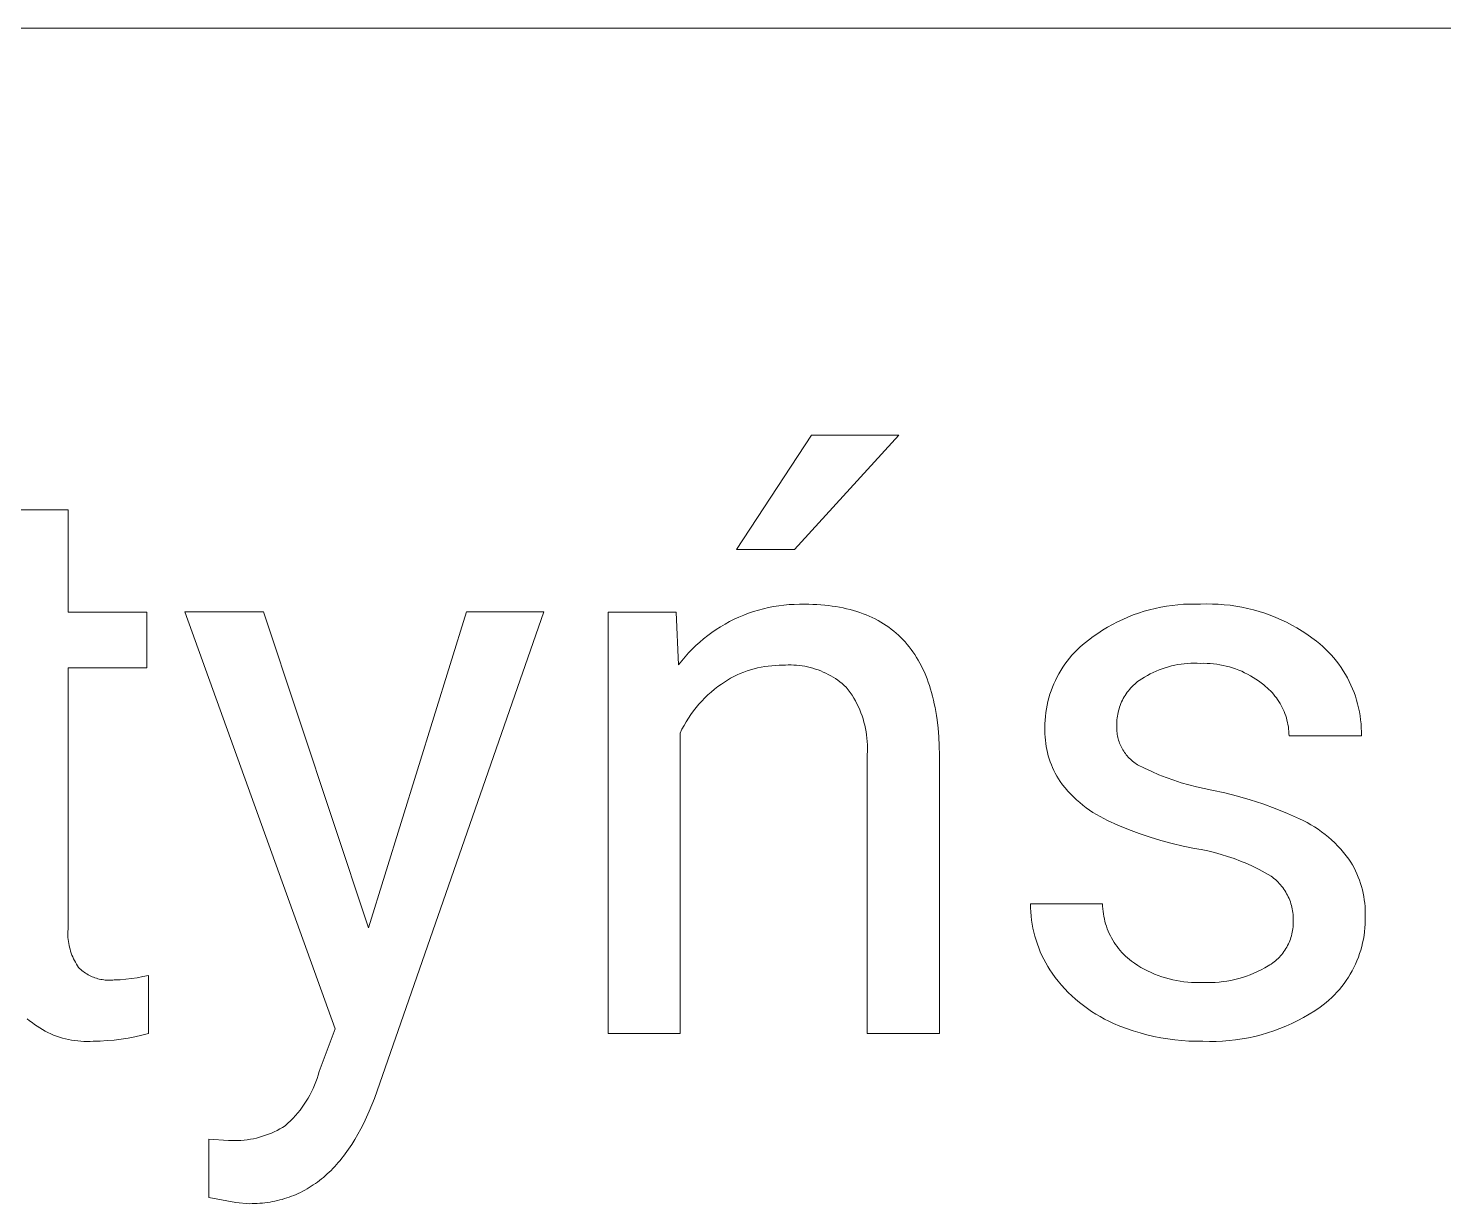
# Model space of a CAD drawing. Header units: millimetres. Extents: x -987 to 2591, y -102 to 2398.
# Drawn here: x 1936.8 to 2021.4, y 227.9 to 298.1 of the extents above; entities that cross this region are included whole.
import ezdxf

# ---------------------------------------------------------------- set-up
doc = ezdxf.new("R2010")
doc.units = ezdxf.units.MM
doc.header["$MEASUREMENT"] = 0
doc.layers.add('Domyślny', color=7, linetype='Continuous', true_color=0x000000)

msp = doc.modelspace()

# ---------------------------------------------------------------- linework, layer by layer
at = {"layer": 'Domyślny', "color": 18, "lineweight": 15, "true_color": 0x000000}
for p, q in [((2587.303, 298.147), (1238.647, 298.147)), ((1979.133, 267.017), (1983.625, 273.843)), ((1988.831, 273.843), (1982.6, 267.005)), ((1983.625, 273.843), (1988.831, 273.843)), ((1934.88, 269.376), (1939.181, 269.376)), ((1939.181, 269.376), (1939.181, 263.276)), ((1982.6, 267.005), (1979.133, 267.017)), ((1939.181, 263.276), (1943.886, 263.276)), ((1943.886, 263.276), (1943.886, 259.952)), ((1955.143, 238.38), (1946.16, 263.279)), ((1946.16, 263.279), (1950.866, 263.279)), ((1950.866, 263.279), (1957.144, 244.408)), ((1957.144, 244.408), (1963.006, 263.279)), ((1967.616, 263.279), (1957.49, 234.222)), ((1963.006, 263.279), (1967.616, 263.279)), ((1971.461, 238.102), (1971.461, 263.276)), ((1971.461, 263.276), (1975.523, 263.276)), ((1975.523, 263.276), (1975.666, 260.119)), ((1979.281, 262.971), (1979.567, 263.09)), ((1979.567, 263.09), (1979.857, 263.201)), ((1979.857, 263.201), (1980.151, 263.301)), ((1980.151, 263.301), (1980.448, 263.391)), ((1980.448, 263.391), (1980.748, 263.471)), ((1980.748, 263.471), (1981.05, 263.541)), ((1981.05, 263.541), (1981.354, 263.601)), ((1981.354, 263.601), (1981.661, 263.65)), ((1981.661, 263.65), (1981.969, 263.689)), ((1981.969, 263.689), (1982.278, 263.718)), ((1982.278, 263.718), (1982.587, 263.736)), ((1982.587, 263.736), (1982.897, 263.744)), ((1982.897, 263.744), (1983.208, 263.741)), ((1983.208, 263.741), (1983.455, 263.738)), ((1983.455, 263.738), (1983.698, 263.732)), ((1983.698, 263.732), (1983.938, 263.721)), ((1983.938, 263.721), (1984.173, 263.705)), ((1984.173, 263.705), (1984.405, 263.686)), ((1984.405, 263.686), (1984.633, 263.661)), ((1984.633, 263.661), (1984.857, 263.633)), ((1984.857, 263.633), (1985.077, 263.6)), ((1985.077, 263.6), (1985.294, 263.562)), ((1985.294, 263.562), (1985.506, 263.521)), ((1985.506, 263.521), (1985.715, 263.474)), ((1985.715, 263.474), (1985.92, 263.424)), ((1985.92, 263.424), (1986.121, 263.369)), ((1986.121, 263.369), (1986.318, 263.31)), ((1986.318, 263.31), (1986.512, 263.246)), ((1986.512, 263.246), (1986.701, 263.178)), ((1986.701, 263.178), (1986.887, 263.105)), ((1986.887, 263.105), (1987.068, 263.028)), ((2002.528, 262.974), (2002.846, 263.1)), ((2002.846, 263.1), (2003.168, 263.215)), ((2003.168, 263.215), (2003.493, 263.319)), ((2003.493, 263.319), (2003.822, 263.413)), ((2003.822, 263.413), (2004.154, 263.495)), ((2004.154, 263.495), (2004.488, 263.566)), ((2004.488, 263.566), (2004.825, 263.626)), ((2004.825, 263.626), (2005.163, 263.674)), ((2005.163, 263.674), (2005.503, 263.712)), ((2005.503, 263.712), (2005.844, 263.737)), ((2005.844, 263.737), (2006.185, 263.752)), ((2006.185, 263.752), (2006.527, 263.755)), ((2006.527, 263.755), (2006.868, 263.746)), ((2006.868, 263.746), (2007.222, 263.757)), ((2007.222, 263.757), (2007.576, 263.755)), ((2007.576, 263.755), (2007.93, 263.742)), ((2007.93, 263.742), (2008.283, 263.716)), ((2008.283, 263.716), (2008.635, 263.678)), ((2008.635, 263.678), (2008.986, 263.629)), ((2008.986, 263.629), (2009.334, 263.568)), ((2009.334, 263.568), (2009.681, 263.495)), ((2009.681, 263.495), (2010.025, 263.41)), ((2010.025, 263.41), (2010.365, 263.314)), ((2010.365, 263.314), (2010.702, 263.206)), ((2010.702, 263.206), (2011.036, 263.087)), ((2011.036, 263.087), (2011.365, 262.956)), ((1977.92, 262.23), (1978.182, 262.396)), ((1978.182, 262.396), (1978.449, 262.554)), ((1978.449, 262.554), (1978.722, 262.702)), ((1978.722, 262.702), (1978.999, 262.841)), ((1978.999, 262.841), (1979.281, 262.971)), ((1987.068, 263.028), (1987.246, 262.947)), ((1987.246, 262.947), (1987.421, 262.861)), ((1987.421, 262.861), (1987.591, 262.771)), ((1987.591, 262.771), (1987.757, 262.676)), ((1987.757, 262.676), (1987.92, 262.577)), ((1987.92, 262.577), (1988.078, 262.474)), ((1988.078, 262.474), (1988.233, 262.366)), ((1988.233, 262.366), (1988.384, 262.254)), ((1988.384, 262.254), (1988.531, 262.138)), ((2001.012, 262.19), (2001.305, 262.367)), ((2001.305, 262.367), (2001.603, 262.534)), ((2001.603, 262.534), (2001.906, 262.691)), ((2001.906, 262.691), (2002.215, 262.838)), ((2002.215, 262.838), (2002.528, 262.974)), ((2011.365, 262.956), (2011.69, 262.815)), ((2011.69, 262.815), (2012.009, 262.663)), ((2012.009, 262.663), (2012.323, 262.5)), ((2012.323, 262.5), (2012.632, 262.326)), ((2012.632, 262.326), (2012.934, 262.142)), ((1976.704, 261.27), (1976.934, 261.478)), ((1976.934, 261.478), (1977.171, 261.678)), ((1977.171, 261.678), (1977.414, 261.871)), ((1977.414, 261.871), (1977.664, 262.054)), ((1977.664, 262.054), (1977.92, 262.23)), ((1988.531, 262.138), (1988.675, 262.017)), ((1988.675, 262.017), (1988.814, 261.891)), ((1988.814, 261.891), (1988.95, 261.761)), ((1988.95, 261.761), (1989.081, 261.627)), ((1989.081, 261.627), (1989.209, 261.489)), ((1989.209, 261.489), (1989.333, 261.346)), ((1999.823, 261.321), (1999.995, 261.465)), ((1999.995, 261.465), (2000.173, 261.602)), ((2000.173, 261.602), (2000.446, 261.807)), ((2000.446, 261.807), (2000.726, 262.003)), ((2000.726, 262.003), (2001.012, 262.19)), ((2012.934, 262.142), (2013.23, 261.948)), ((2013.23, 261.948), (2013.52, 261.744)), ((2013.52, 261.744), (2013.802, 261.531)), ((2013.802, 261.531), (2013.988, 261.379)), ((1975.858, 260.363), (1976.058, 260.6)), ((1976.058, 260.6), (1976.265, 260.831)), ((1976.265, 260.831), (1976.481, 261.054)), ((1976.481, 261.054), (1976.704, 261.27)), ((1989.333, 261.346), (1989.453, 261.199)), ((1989.453, 261.199), (1989.57, 261.047)), ((1989.57, 261.047), (1989.682, 260.891)), ((1989.682, 260.891), (1989.791, 260.73)), ((1989.791, 260.73), (1989.895, 260.565)), ((1989.895, 260.565), (1989.996, 260.396)), ((1999.039, 260.519), (1999.185, 260.69)), ((1999.185, 260.69), (1999.336, 260.856)), ((1999.336, 260.856), (1999.493, 261.016)), ((1999.493, 261.016), (1999.655, 261.172)), ((1999.655, 261.172), (1999.823, 261.321)), ((2013.988, 261.379), (2014.169, 261.222)), ((2014.169, 261.222), (2014.345, 261.058)), ((2014.345, 261.058), (2014.514, 260.888)), ((2014.514, 260.888), (2014.678, 260.713)), ((2014.678, 260.713), (2014.836, 260.532)), ((1943.886, 259.952), (1939.181, 259.952)), ((1939.181, 259.952), (1939.181, 244.321)), ((1975.666, 260.119), (1975.858, 260.363)), ((1979.768, 259.758), (1979.564, 259.684)), ((1979.974, 259.825), (1979.768, 259.758)), ((1980.182, 259.884), (1979.974, 259.825)), ((1980.393, 259.937), (1980.182, 259.884)), ((1980.605, 259.982), (1980.393, 259.937)), ((1980.818, 260.019), (1980.605, 259.982)), ((1981.032, 260.049), (1980.818, 260.019)), ((1981.248, 260.072), (1981.032, 260.049)), ((1981.464, 260.087), (1981.248, 260.072)), ((1981.681, 260.095), (1981.464, 260.087)), ((1981.897, 260.095), (1981.681, 260.095)), ((1982.062, 260.107), (1981.897, 260.095)), ((1982.228, 260.113), (1982.062, 260.107)), ((1982.394, 260.113), (1982.228, 260.113)), ((1982.559, 260.108), (1982.394, 260.113)), ((1982.724, 260.098), (1982.559, 260.108)), ((1982.889, 260.082), (1982.724, 260.098)), ((1983.053, 260.06), (1982.889, 260.082)), ((1983.217, 260.033), (1983.053, 260.06)), ((1983.379, 260.001), (1983.217, 260.033)), ((1983.54, 259.963), (1983.379, 260.001)), ((1983.7, 259.919), (1983.54, 259.963)), ((1983.858, 259.87), (1983.7, 259.919)), ((1984.015, 259.816), (1983.858, 259.87)), ((1984.17, 259.757), (1984.015, 259.816)), ((1984.322, 259.693), (1984.17, 259.757)), ((1989.996, 260.396), (1990.093, 260.222)), ((1990.093, 260.222), (1990.186, 260.044)), ((1990.186, 260.044), (1990.276, 259.862)), ((1990.276, 259.862), (1990.361, 259.675)), ((1998.405, 259.594), (1998.519, 259.788)), ((1998.519, 259.788), (1998.64, 259.977)), ((1998.64, 259.977), (1998.767, 260.162)), ((1998.767, 260.162), (1998.9, 260.343)), ((1998.9, 260.343), (1999.039, 260.519)), ((2004.215, 259.748), (2004.038, 259.668)), ((2004.395, 259.822), (2004.215, 259.748)), ((2004.577, 259.889), (2004.395, 259.822)), ((2004.761, 259.951), (2004.577, 259.889)), ((2004.947, 260.006), (2004.761, 259.951)), ((2005.135, 260.055), (2004.947, 260.006)), ((2005.324, 260.098), (2005.135, 260.055)), ((2005.515, 260.134), (2005.324, 260.098)), ((2005.707, 260.164), (2005.515, 260.134)), ((2005.899, 260.188), (2005.707, 260.164)), ((2006.093, 260.205), (2005.899, 260.188)), ((2006.286, 260.215), (2006.093, 260.205)), ((2006.48, 260.219), (2006.286, 260.215)), ((2006.674, 260.217), (2006.48, 260.219)), ((2006.868, 260.208), (2006.674, 260.217)), ((2007.063, 260.212), (2006.868, 260.208)), ((2007.257, 260.208), (2007.063, 260.212)), ((2007.451, 260.199), (2007.257, 260.208)), ((2007.644, 260.182), (2007.451, 260.199)), ((2007.837, 260.159), (2007.644, 260.182)), ((2008.029, 260.129), (2007.837, 260.159)), ((2008.22, 260.092), (2008.029, 260.129)), ((2008.409, 260.049), (2008.22, 260.092)), ((2008.597, 259.999), (2008.409, 260.049)), ((2008.783, 259.943), (2008.597, 259.999)), ((2008.967, 259.88), (2008.783, 259.943)), ((2009.148, 259.811), (2008.967, 259.88)), ((2009.327, 259.736), (2009.148, 259.811)), ((2009.504, 259.654), (2009.327, 259.736)), ((2014.836, 260.532), (2014.987, 260.346)), ((2014.987, 260.346), (2015.132, 260.155)), ((2015.132, 260.155), (2015.271, 259.959)), ((2015.271, 259.959), (2015.402, 259.758)), ((2015.402, 259.758), (2015.527, 259.553)), ((1978.228, 258.975), (1978.02, 258.822)), ((1978.408, 259.096), (1978.228, 258.975)), ((1978.591, 259.211), (1978.408, 259.096)), ((1978.779, 259.319), (1978.591, 259.211)), ((1978.971, 259.42), (1978.779, 259.319)), ((1979.165, 259.515), (1978.971, 259.42)), ((1979.363, 259.603), (1979.165, 259.515)), ((1979.564, 259.684), (1979.363, 259.603)), ((1984.473, 259.623), (1984.322, 259.693)), ((1984.621, 259.549), (1984.473, 259.623)), ((1984.766, 259.47), (1984.621, 259.549)), ((1984.908, 259.385), (1984.766, 259.47)), ((1985.048, 259.296), (1984.908, 259.385)), ((1985.185, 259.203), (1985.048, 259.296)), ((1985.318, 259.105), (1985.185, 259.203)), ((1985.448, 259.002), (1985.318, 259.105)), ((1985.575, 258.895), (1985.448, 259.002)), ((1985.698, 258.784), (1985.575, 258.895)), ((1990.361, 259.675), (1990.443, 259.483)), ((1990.443, 259.483), (1990.52, 259.288)), ((1990.52, 259.288), (1990.594, 259.088)), ((1990.594, 259.088), (1990.664, 258.883)), ((1990.664, 258.883), (1990.73, 258.674)), ((1998.019, 258.784), (1998.105, 258.992)), ((1998.105, 258.992), (1998.198, 259.196)), ((1998.198, 259.196), (1998.298, 259.397)), ((1998.298, 259.397), (1998.405, 259.594)), ((2002.857, 258.899), (2002.778, 258.821)), ((2002.939, 258.975), (2002.857, 258.899)), ((2003.023, 259.047), (2002.939, 258.975)), ((2003.11, 259.117), (2003.023, 259.047)), ((2003.199, 259.184), (2003.11, 259.117)), ((2003.36, 259.292), (2003.199, 259.184)), ((2003.525, 259.394), (2003.36, 259.292)), ((2003.693, 259.491), (2003.525, 259.394)), ((2003.864, 259.583), (2003.693, 259.491)), ((2004.038, 259.668), (2003.864, 259.583)), ((2009.677, 259.567), (2009.504, 259.654)), ((2009.847, 259.474), (2009.677, 259.567)), ((2010.014, 259.374), (2009.847, 259.474)), ((2010.178, 259.269), (2010.014, 259.374)), ((2010.338, 259.159), (2010.178, 259.269)), ((2010.493, 259.043), (2010.338, 259.159)), ((2010.645, 258.921), (2010.493, 259.043)), ((2010.751, 258.837), (2010.645, 258.921)), ((2015.527, 259.553), (2015.644, 259.344)), ((2015.644, 259.344), (2015.755, 259.13)), ((2015.755, 259.13), (2015.858, 258.914)), ((2015.858, 258.914), (2015.953, 258.693)), ((1977.242, 258.144), (1977.063, 257.958)), ((1977.428, 258.323), (1977.242, 258.144)), ((1977.619, 258.496), (1977.428, 258.323)), ((1977.817, 258.663), (1977.619, 258.496)), ((1978.02, 258.822), (1977.817, 258.663)), ((1985.817, 258.629), (1985.698, 258.784)), ((1985.931, 258.469), (1985.817, 258.629)), ((1986.039, 258.306), (1985.931, 258.469)), ((1986.142, 258.139), (1986.039, 258.306)), ((1986.239, 257.969), (1986.142, 258.139)), ((1990.73, 258.674), (1990.792, 258.461)), ((1990.792, 258.461), (1990.851, 258.243)), ((1990.851, 258.243), (1990.905, 258.021)), ((1990.905, 258.021), (1990.956, 257.795)), ((1997.747, 257.929), (1997.804, 258.146)), ((1997.804, 258.146), (1997.868, 258.361)), ((1997.868, 258.361), (1997.94, 258.574)), ((1997.94, 258.574), (1998.019, 258.784)), ((2002.201, 258.008), (2002.153, 257.908)), ((2002.252, 258.107), (2002.201, 258.008)), ((2002.307, 258.204), (2002.252, 258.107)), ((2002.365, 258.298), (2002.307, 258.204)), ((2002.426, 258.391), (2002.365, 258.298)), ((2002.49, 258.482), (2002.426, 258.391)), ((2002.558, 258.57), (2002.49, 258.482)), ((2002.628, 258.656), (2002.558, 258.57)), ((2002.702, 258.74), (2002.628, 258.656)), ((2002.778, 258.821), (2002.702, 258.74)), ((2010.853, 258.749), (2010.751, 258.837)), ((2010.952, 258.658), (2010.853, 258.749)), ((2011.049, 258.563), (2010.952, 258.658)), ((2011.142, 258.465), (2011.049, 258.563)), ((2011.231, 258.363), (2011.142, 258.465)), ((2011.317, 258.259), (2011.231, 258.363)), ((2011.399, 258.152), (2011.317, 258.259)), ((2011.477, 258.042), (2011.399, 258.152)), ((2011.552, 257.929), (2011.477, 258.042)), ((2015.953, 258.693), (2016.041, 258.47)), ((2016.041, 258.47), (2016.121, 258.244)), ((2016.121, 258.244), (2016.193, 258.015)), ((2016.193, 258.015), (2016.258, 257.784)), ((1976.565, 257.366), (1976.412, 257.157)), ((1976.724, 257.569), (1976.565, 257.366)), ((1976.89, 257.766), (1976.724, 257.569)), ((1977.063, 257.958), (1976.89, 257.766)), ((1986.331, 257.795), (1986.239, 257.969)), ((1986.416, 257.619), (1986.331, 257.795)), ((1986.496, 257.44), (1986.416, 257.619)), ((1986.57, 257.258), (1986.496, 257.44)), ((1986.637, 257.074), (1986.57, 257.258)), ((1990.956, 257.795), (1991.003, 257.564)), ((1991.003, 257.564), (1991.045, 257.328)), ((1991.045, 257.328), (1991.084, 257.089)), ((1997.596, 257.044), (1997.623, 257.267)), ((1997.623, 257.267), (1997.657, 257.489)), ((1997.657, 257.489), (1997.698, 257.71)), ((1997.698, 257.71), (1997.747, 257.929)), ((2001.919, 257.167), (2001.9, 257.057)), ((2001.941, 257.276), (2001.919, 257.167)), ((2001.967, 257.384), (2001.941, 257.276)), ((2001.997, 257.491), (2001.967, 257.384)), ((2002.031, 257.597), (2001.997, 257.491)), ((2002.068, 257.702), (2002.031, 257.597)), ((2002.109, 257.806), (2002.068, 257.702)), ((2002.153, 257.908), (2002.109, 257.806)), ((2011.622, 257.814), (2011.552, 257.929)), ((2011.688, 257.696), (2011.622, 257.814)), ((2011.751, 257.576), (2011.688, 257.696)), ((2011.809, 257.454), (2011.751, 257.576)), ((2011.863, 257.331), (2011.809, 257.454)), ((2011.912, 257.205), (2011.863, 257.331)), ((2011.957, 257.078), (2011.912, 257.205)), ((2016.258, 257.784), (2016.314, 257.551)), ((2016.314, 257.551), (2016.363, 257.316)), ((2016.363, 257.316), (2016.403, 257.079)), ((1975.999, 256.503), (1975.876, 256.275)), ((1976.129, 256.725), (1975.999, 256.503)), ((1976.267, 256.944), (1976.129, 256.725)), ((1976.412, 257.157), (1976.267, 256.944)), ((1986.699, 256.888), (1986.637, 257.074)), ((1986.754, 256.699), (1986.699, 256.888)), ((1986.802, 256.51), (1986.754, 256.699)), ((1986.845, 256.318), (1986.802, 256.51)), ((1986.88, 256.125), (1986.845, 256.318)), ((1991.084, 257.089), (1991.12, 256.845)), ((1991.12, 256.845), (1991.178, 256.343)), ((1991.178, 256.343), (1991.221, 255.824)), ((1997.561, 256.183), (1997.564, 256.372)), ((1997.564, 256.372), (1997.567, 256.596)), ((1997.567, 256.596), (1997.578, 256.821)), ((1997.578, 256.821), (1997.596, 257.044)), ((2001.865, 256.503), (2001.861, 256.413)), ((2001.861, 256.413), (2001.861, 256.323)), ((2001.861, 256.323), (2001.864, 256.233)), ((2001.867, 256.725), (2001.864, 256.614)), ((2001.864, 256.614), (2001.865, 256.503)), ((2001.874, 256.836), (2001.867, 256.725)), ((2001.885, 256.947), (2001.874, 256.836)), ((2001.9, 257.057), (2001.885, 256.947)), ((2011.998, 256.949), (2011.957, 257.078)), ((2012.034, 256.819), (2011.998, 256.949)), ((2012.066, 256.687), (2012.034, 256.819)), ((2012.093, 256.555), (2012.066, 256.687)), ((2012.115, 256.422), (2012.093, 256.555)), ((2012.133, 256.288), (2012.115, 256.422)), ((2016.403, 257.079), (2016.435, 256.841)), ((2016.435, 256.841), (2016.46, 256.603)), ((2016.46, 256.603), (2016.475, 256.363)), ((2016.475, 256.363), (2016.483, 256.123)), ((1975.876, 256.275), (1975.762, 256.044)), ((1975.762, 256.044), (1975.762, 238.102)), ((1986.91, 255.931), (1986.88, 256.125)), ((1986.933, 255.737), (1986.91, 255.931)), ((1986.949, 255.541), (1986.933, 255.737)), ((1986.959, 255.345), (1986.949, 255.541)), ((1991.221, 255.824), (1991.249, 255.288)), ((1997.565, 255.995), (1997.561, 256.183)), ((1997.576, 255.807), (1997.565, 255.995)), ((1997.592, 255.619), (1997.576, 255.807)), ((1997.615, 255.432), (1997.592, 255.619)), ((2001.864, 256.233), (2001.871, 256.144)), ((2001.871, 256.144), (2001.88, 256.054)), ((2001.88, 256.054), (2001.892, 255.965)), ((2001.892, 255.965), (2001.908, 255.877)), ((2001.908, 255.877), (2001.926, 255.789)), ((2001.926, 255.789), (2001.948, 255.701)), ((2001.948, 255.701), (2001.972, 255.615)), ((2001.972, 255.615), (2002, 255.529)), ((2002, 255.529), (2002.031, 255.445)), ((2012.146, 256.153), (2012.133, 256.288)), ((2012.154, 256.018), (2012.146, 256.153)), ((2012.158, 255.883), (2012.154, 256.018)), ((2016.483, 255.883), (2012.158, 255.883)), ((2016.483, 256.123), (2016.483, 255.883)), ((1986.949, 254.758), (1986.959, 254.953)), ((1986.949, 238.102), (1986.949, 254.758)), ((1986.962, 255.149), (1986.959, 255.345)), ((1986.959, 254.953), (1986.962, 255.149)), ((1991.249, 255.288), (1991.261, 254.734)), ((1991.261, 254.734), (1991.261, 238.102)), ((1997.645, 255.245), (1997.615, 255.432)), ((1997.68, 255.06), (1997.645, 255.245)), ((1997.722, 254.876), (1997.68, 255.06)), ((1997.77, 254.694), (1997.722, 254.876)), ((1997.824, 254.514), (1997.77, 254.694)), ((2002.031, 255.445), (2002.064, 255.361)), ((2002.064, 255.361), (2002.1, 255.279)), ((2002.1, 255.279), (2002.139, 255.198)), ((2002.139, 255.198), (2002.181, 255.119)), ((2002.181, 255.119), (2002.226, 255.041)), ((2002.226, 255.041), (2002.274, 254.964)), ((2002.274, 254.964), (2002.324, 254.89)), ((2002.324, 254.89), (2002.376, 254.817)), ((2002.376, 254.817), (2002.431, 254.746)), ((2002.431, 254.746), (2002.489, 254.677)), ((2002.489, 254.677), (2002.549, 254.61)), ((1997.884, 254.335), (1997.824, 254.514)), ((1997.951, 254.158), (1997.884, 254.335)), ((1998.023, 253.984), (1997.951, 254.158)), ((1998.101, 253.813), (1998.023, 253.984)), ((1998.184, 253.644), (1998.101, 253.813)), ((2002.549, 254.61), (2002.611, 254.545)), ((2002.611, 254.545), (2002.675, 254.482)), ((2002.675, 254.482), (2002.742, 254.422)), ((2002.742, 254.422), (2002.81, 254.363)), ((2002.81, 254.363), (2002.881, 254.308)), ((2002.881, 254.308), (2002.953, 254.255)), ((2002.953, 254.255), (2003.028, 254.204)), ((2003.028, 254.204), (2003.104, 254.156)), ((2003.104, 254.156), (2003.524, 253.942)), ((2003.524, 253.942), (2003.951, 253.742)), ((1998.274, 253.478), (1998.184, 253.644)), ((1998.369, 253.315), (1998.274, 253.478)), ((1998.469, 253.155), (1998.369, 253.315)), ((1998.619, 252.959), (1998.469, 253.155)), ((1998.775, 252.768), (1998.619, 252.959)), ((2003.951, 253.742), (2004.383, 253.556)), ((2004.383, 253.556), (2004.822, 253.383)), ((2004.822, 253.383), (2005.266, 253.224)), ((2005.266, 253.224), (2005.714, 253.079)), ((2005.714, 253.079), (2006.167, 252.948)), ((2006.167, 252.948), (2006.624, 252.832)), ((1998.938, 252.582), (1998.775, 252.768)), ((1999.106, 252.401), (1998.938, 252.582)), ((1999.281, 252.227), (1999.106, 252.401)), ((1999.461, 252.058), (1999.281, 252.227)), ((2006.624, 252.832), (2007.084, 252.73)), ((2007.084, 252.73), (2007.547, 252.643)), ((2007.547, 252.643), (2008.317, 252.473)), ((2008.317, 252.473), (2009.08, 252.277)), ((2009.08, 252.277), (2009.837, 252.057)), ((1999.647, 251.895), (1999.461, 252.058)), ((1999.838, 251.739), (1999.647, 251.895)), ((2000.034, 251.589), (1999.838, 251.739)), ((2000.235, 251.445), (2000.034, 251.589)), ((2000.44, 251.308), (2000.235, 251.445)), ((2000.65, 251.179), (2000.44, 251.308)), ((2009.837, 252.057), (2010.586, 251.811)), ((2010.586, 251.811), (2011.326, 251.541)), ((2011.326, 251.541), (2012.057, 251.246)), ((2012.057, 251.246), (2012.778, 250.927)), ((2000.865, 251.056), (2000.65, 251.179)), ((2001.083, 250.94), (2000.865, 251.056)), ((2001.305, 250.832), (2001.083, 250.94)), ((2001.928, 250.551), (2001.305, 250.832)), ((2002.561, 250.289), (2001.928, 250.551)), ((2012.778, 250.927), (2013.01, 250.817)), ((2013.01, 250.817), (2013.238, 250.698)), ((2013.238, 250.698), (2013.462, 250.571)), ((2013.462, 250.571), (2013.682, 250.437)), ((2013.682, 250.437), (2013.897, 250.295)), ((2003.201, 250.048), (2002.561, 250.289)), ((2003.849, 249.827), (2003.201, 250.048)), ((2004.503, 249.627), (2003.849, 249.827)), ((2005.163, 249.448), (2004.503, 249.627)), ((2013.897, 250.295), (2014.107, 250.147)), ((2014.107, 250.147), (2014.312, 249.99)), ((2014.312, 249.99), (2014.511, 249.827)), ((2014.511, 249.827), (2014.704, 249.658)), ((2014.704, 249.658), (2014.892, 249.481)), ((2005.829, 249.289), (2005.163, 249.448)), ((2006.499, 249.152), (2005.829, 249.289)), ((2006.902, 249.084), (2006.499, 249.152)), ((2007.303, 249.002), (2006.902, 249.084)), ((2007.701, 248.908), (2007.303, 249.002)), ((2008.095, 248.8), (2007.701, 248.908)), ((2008.486, 248.68), (2008.095, 248.8)), ((2014.892, 249.481), (2015.073, 249.299)), ((2015.073, 249.299), (2015.248, 249.11)), ((2015.248, 249.11), (2015.416, 248.915)), ((2015.416, 248.915), (2015.578, 248.715)), ((2015.578, 248.715), (2015.732, 248.509)), ((2008.873, 248.548), (2008.486, 248.68)), ((2009.255, 248.403), (2008.873, 248.548)), ((2009.633, 248.245), (2009.255, 248.403)), ((2010.005, 248.076), (2009.633, 248.245)), ((2010.371, 247.894), (2010.005, 248.076)), ((2010.732, 247.701), (2010.371, 247.894)), ((2015.732, 248.509), (2015.841, 248.34)), ((2015.841, 248.34), (2015.945, 248.167)), ((2015.945, 248.167), (2016.042, 247.99)), ((2016.042, 247.99), (2016.133, 247.81)), ((2011.086, 247.496), (2010.732, 247.701)), ((2011.173, 247.431), (2011.086, 247.496)), ((2011.258, 247.364), (2011.173, 247.431)), ((2011.34, 247.293), (2011.258, 247.364)), ((2011.42, 247.22), (2011.34, 247.293)), ((2011.498, 247.144), (2011.42, 247.22)), ((2011.572, 247.065), (2011.498, 247.144)), ((2011.644, 246.984), (2011.572, 247.065)), ((2016.133, 247.81), (2016.217, 247.627)), ((2016.217, 247.627), (2016.295, 247.442)), ((2016.295, 247.442), (2016.367, 247.254)), ((2016.367, 247.254), (2016.432, 247.063)), ((2016.432, 247.063), (2016.491, 246.87)), ((2011.714, 246.9), (2011.644, 246.984)), ((2011.78, 246.814), (2011.714, 246.9)), ((2011.843, 246.726), (2011.78, 246.814)), ((2011.904, 246.636), (2011.843, 246.726)), ((2011.961, 246.544), (2011.904, 246.636)), ((2012.015, 246.449), (2011.961, 246.544)), ((2012.066, 246.354), (2012.015, 246.449)), ((2012.113, 246.256), (2012.066, 246.354)), ((2012.158, 246.157), (2012.113, 246.256)), ((2016.491, 246.87), (2016.543, 246.676)), ((2016.543, 246.676), (2016.588, 246.479)), ((2016.588, 246.479), (2016.626, 246.281)), ((2016.626, 246.281), (2016.657, 246.082)), ((1996.71, 245.606), (1996.706, 245.852)), ((1996.706, 245.852), (2001.007, 245.852)), ((1996.722, 245.361), (1996.71, 245.606)), ((1996.742, 245.116), (1996.722, 245.361)), ((2001.007, 245.852), (2001.012, 245.699)), ((2001.012, 245.699), (2001.023, 245.547)), ((2001.023, 245.547), (2001.039, 245.395)), ((2001.039, 245.395), (2001.06, 245.244)), ((2012.198, 246.056), (2012.158, 246.157)), ((2012.236, 245.954), (2012.198, 246.056)), ((2012.269, 245.851), (2012.236, 245.954)), ((2012.3, 245.747), (2012.269, 245.851)), ((2012.326, 245.642), (2012.3, 245.747)), ((2012.349, 245.536), (2012.326, 245.642)), ((2012.369, 245.429), (2012.349, 245.536)), ((2012.385, 245.321), (2012.369, 245.429)), ((2012.397, 245.214), (2012.385, 245.321)), ((2016.657, 246.082), (2016.681, 245.882)), ((2016.681, 245.882), (2016.699, 245.682)), ((2016.699, 245.682), (2016.709, 245.481)), ((2016.709, 245.481), (2016.713, 245.279)), ((1996.771, 244.872), (1996.742, 245.116)), ((1996.808, 244.629), (1996.771, 244.872)), ((1996.853, 244.387), (1996.808, 244.629)), ((2001.06, 245.244), (2001.086, 245.093)), ((2001.086, 245.093), (2001.118, 244.944)), ((2001.118, 244.944), (2001.155, 244.795)), ((2001.155, 244.795), (2001.196, 244.648)), ((2001.196, 244.648), (2001.243, 244.503)), ((2001.243, 244.503), (2001.295, 244.359)), ((2012.395, 244.462), (2012.403, 244.568)), ((2012.405, 245.105), (2012.397, 245.214)), ((2012.403, 244.568), (2012.408, 244.674)), ((2012.41, 244.997), (2012.405, 245.105)), ((2012.408, 244.78), (2012.411, 244.888)), ((2012.408, 244.674), (2012.408, 244.78)), ((2012.411, 244.888), (2012.41, 244.997)), ((2016.704, 244.629), (2016.69, 244.405)), ((2016.71, 244.853), (2016.704, 244.629)), ((2016.713, 245.279), (2016.709, 245.078)), ((2016.709, 245.078), (2016.71, 244.853)), ((1939.174, 244.201), (1939.172, 244.081)), ((1939.172, 244.081), (1939.174, 243.96)), ((1939.181, 244.321), (1939.174, 244.201)), ((1939.174, 243.96), (1939.179, 243.84)), ((1939.179, 243.84), (1939.189, 243.72)), ((1939.189, 243.72), (1939.203, 243.6)), ((1996.906, 244.147), (1996.853, 244.387)), ((1996.967, 243.909), (1996.906, 244.147)), ((1997.036, 243.674), (1996.967, 243.909)), ((1997.114, 243.44), (1997.036, 243.674)), ((2001.295, 244.359), (2001.352, 244.217)), ((2001.352, 244.217), (2001.413, 244.077)), ((2001.413, 244.077), (2001.48, 243.94)), ((2001.48, 243.94), (2001.551, 243.804)), ((2001.551, 243.804), (2001.626, 243.672)), ((2001.626, 243.672), (2001.706, 243.542)), ((2012.159, 243.543), (2012.199, 243.641)), ((2012.199, 243.641), (2012.236, 243.74)), ((2012.236, 243.74), (2012.27, 243.84)), ((2012.27, 243.84), (2012.3, 243.942)), ((2012.3, 243.942), (2012.326, 244.045)), ((2012.326, 244.045), (2012.349, 244.148)), ((2012.349, 244.148), (2012.368, 244.252)), ((2012.368, 244.252), (2012.383, 244.357)), ((2012.383, 244.357), (2012.395, 244.462)), ((2016.601, 243.738), (2016.555, 243.518)), ((2016.638, 243.959), (2016.601, 243.738)), ((2016.668, 244.181), (2016.638, 243.959)), ((2016.69, 244.405), (2016.668, 244.181)), ((1939.203, 243.6), (1939.222, 243.481)), ((1939.222, 243.481), (1939.244, 243.363)), ((1939.244, 243.363), (1939.27, 243.246)), ((1939.27, 243.246), (1939.3, 243.129)), ((1939.3, 243.129), (1939.334, 243.014)), ((1939.334, 243.014), (1939.372, 242.899)), ((1939.372, 242.899), (1939.414, 242.786)), ((1939.414, 242.786), (1939.46, 242.675)), ((1997.199, 243.21), (1997.114, 243.44)), ((1997.292, 242.982), (1997.199, 243.21)), ((1997.392, 242.758), (1997.292, 242.982)), ((2001.706, 243.542), (2001.791, 243.414)), ((2001.791, 243.414), (2001.88, 243.29)), ((2001.88, 243.29), (2001.973, 243.169)), ((2001.973, 243.169), (2002.071, 243.051)), ((2002.071, 243.051), (2002.172, 242.937)), ((2002.172, 242.937), (2002.277, 242.826)), ((2002.277, 242.826), (2002.386, 242.719)), ((2011.651, 242.741), (2011.719, 242.821)), ((2011.719, 242.821), (2011.785, 242.904)), ((2011.785, 242.904), (2011.848, 242.99)), ((2011.848, 242.99), (2011.908, 243.077)), ((2011.908, 243.077), (2011.964, 243.167)), ((2011.964, 243.167), (2012.018, 243.258)), ((2012.018, 243.258), (2012.068, 243.351)), ((2012.068, 243.351), (2012.115, 243.446)), ((2012.115, 243.446), (2012.159, 243.543)), ((2016.375, 242.869), (2016.3, 242.658)), ((2016.443, 243.083), (2016.375, 242.869)), ((2016.503, 243.3), (2016.443, 243.083)), ((2016.555, 243.518), (2016.503, 243.3)), ((1939.46, 242.675), (1939.51, 242.565)), ((1939.51, 242.565), (1939.563, 242.457)), ((1939.563, 242.457), (1939.62, 242.351)), ((1939.62, 242.351), (1939.68, 242.247)), ((1939.68, 242.247), (1939.745, 242.145)), ((1939.745, 242.145), (1939.812, 242.046)), ((1939.812, 242.046), (1939.876, 241.983)), ((1939.876, 241.983), (1939.943, 241.922)), ((1997.5, 242.537), (1997.392, 242.758)), ((1997.615, 242.32), (1997.5, 242.537)), ((1997.738, 242.107), (1997.615, 242.32)), ((1997.868, 241.898), (1997.738, 242.107)), ((2002.386, 242.719), (2002.499, 242.616)), ((2002.499, 242.616), (2002.615, 242.516)), ((2002.615, 242.516), (2002.734, 242.421)), ((2002.734, 242.421), (2002.921, 242.29)), ((2002.921, 242.29), (2003.111, 242.166)), ((2003.111, 242.166), (2003.306, 242.049)), ((2003.306, 242.049), (2003.504, 241.938)), ((2003.504, 241.938), (2003.707, 241.833)), ((2010.498, 241.902), (2010.711, 242.015)), ((2010.711, 242.015), (2010.919, 242.135)), ((2010.919, 242.135), (2011.009, 242.191)), ((2011.009, 242.191), (2011.097, 242.249)), ((2011.097, 242.249), (2011.184, 242.311)), ((2011.184, 242.311), (2011.268, 242.376)), ((2011.268, 242.376), (2011.349, 242.443)), ((2011.349, 242.443), (2011.428, 242.514)), ((2011.428, 242.514), (2011.505, 242.587)), ((2011.505, 242.587), (2011.579, 242.662)), ((2011.579, 242.662), (2011.651, 242.741)), ((2016.032, 242.04), (2015.928, 241.841)), ((2016.128, 242.243), (2016.032, 242.04)), ((2016.218, 242.449), (2016.128, 242.243)), ((2016.3, 242.658), (2016.218, 242.449)), ((1939.943, 241.922), (1940.012, 241.864)), ((1940.012, 241.864), (1940.082, 241.808)), ((1940.082, 241.808), (1940.155, 241.755)), ((1940.155, 241.755), (1940.229, 241.704)), ((1940.229, 241.704), (1940.305, 241.656)), ((1940.305, 241.656), (1940.383, 241.611)), ((1940.383, 241.611), (1940.462, 241.568)), ((1940.462, 241.568), (1940.543, 241.528)), ((1940.543, 241.528), (1940.625, 241.491)), ((1940.625, 241.491), (1940.708, 241.457)), ((1940.708, 241.457), (1940.792, 241.426)), ((1940.792, 241.426), (1940.877, 241.397)), ((1940.877, 241.397), (1940.964, 241.372)), ((1940.964, 241.372), (1941.051, 241.349)), ((1941.051, 241.349), (1941.139, 241.33)), ((1941.139, 241.33), (1941.227, 241.314)), ((1941.227, 241.314), (1941.316, 241.3)), ((1941.316, 241.3), (1941.406, 241.29)), ((1941.406, 241.29), (1941.495, 241.283)), ((1941.495, 241.283), (1941.585, 241.279)), ((1941.585, 241.279), (1941.675, 241.279)), ((1941.675, 241.279), (1941.765, 241.281)), ((1941.765, 241.281), (1941.855, 241.286)), ((1941.855, 241.286), (1941.945, 241.295)), ((1941.945, 241.295), (1942.289, 241.311)), ((1942.289, 241.311), (1942.633, 241.34)), ((1942.633, 241.34), (1942.976, 241.38)), ((1942.976, 241.38), (1943.317, 241.431)), ((1943.317, 241.431), (1943.657, 241.494)), ((1943.657, 241.494), (1943.994, 241.569)), ((1943.994, 241.569), (1943.994, 238.102)), ((1998.005, 241.694), (1997.868, 241.898)), ((1998.181, 241.453), (1998.005, 241.694)), ((1998.365, 241.217), (1998.181, 241.453)), ((1998.557, 240.988), (1998.365, 241.217)), ((2003.707, 241.833), (2003.912, 241.736)), ((2003.912, 241.736), (2004.121, 241.646)), ((2004.121, 241.646), (2004.333, 241.563)), ((2004.333, 241.563), (2004.547, 241.487)), ((2004.547, 241.487), (2004.764, 241.418)), ((2004.764, 241.418), (2004.983, 241.357)), ((2004.983, 241.357), (2005.204, 241.303)), ((2005.204, 241.303), (2005.427, 241.257)), ((2005.427, 241.257), (2005.651, 241.218)), ((2005.651, 241.218), (2005.876, 241.187)), ((2005.876, 241.187), (2006.102, 241.163)), ((2006.102, 241.163), (2006.329, 241.148)), ((2006.329, 241.148), (2006.557, 241.139)), ((2006.557, 241.139), (2006.784, 241.139)), ((2006.784, 241.139), (2007.011, 241.146)), ((2007.011, 241.146), (2007.252, 241.14)), ((2007.252, 241.14), (2007.492, 241.141)), ((2007.492, 241.141), (2007.733, 241.151)), ((2007.733, 241.151), (2007.972, 241.17)), ((2007.972, 241.17), (2008.211, 241.196)), ((2008.211, 241.196), (2008.449, 241.231)), ((2008.449, 241.231), (2008.686, 241.274)), ((2008.686, 241.274), (2008.921, 241.325)), ((2008.921, 241.325), (2009.154, 241.384)), ((2009.154, 241.384), (2009.385, 241.451)), ((2009.385, 241.451), (2009.614, 241.526)), ((2009.614, 241.526), (2009.84, 241.608)), ((2009.84, 241.608), (2010.062, 241.699)), ((2010.062, 241.699), (2010.282, 241.797)), ((2010.282, 241.797), (2010.498, 241.902)), ((2015.577, 241.267), (2015.447, 241.084)), ((2015.701, 241.454), (2015.577, 241.267)), ((2015.818, 241.646), (2015.701, 241.454)), ((2015.928, 241.841), (2015.818, 241.646)), ((1998.757, 240.766), (1998.557, 240.988)), ((1998.964, 240.55), (1998.757, 240.766)), ((1999.179, 240.342), (1998.964, 240.55)), ((1999.4, 240.141), (1999.179, 240.342)), ((2014.707, 240.242), (2014.542, 240.09)), ((2014.866, 240.4), (2014.707, 240.242)), ((2015.02, 240.563), (2014.866, 240.4)), ((2015.169, 240.732), (2015.02, 240.563)), ((2015.311, 240.905), (2015.169, 240.732)), ((2015.447, 241.084), (2015.311, 240.905)), ((1999.628, 239.948), (1999.4, 240.141)), ((1999.863, 239.763), (1999.628, 239.948)), ((2000.104, 239.586), (1999.863, 239.763)), ((2000.35, 239.417), (2000.104, 239.586)), ((2000.603, 239.257), (2000.35, 239.417)), ((2013.692, 239.451), (2013.36, 239.245)), ((2014.017, 239.669), (2013.692, 239.451)), ((2014.196, 239.803), (2014.017, 239.669)), ((2014.372, 239.944), (2014.196, 239.803)), ((2014.542, 240.09), (2014.372, 239.944)), ((1936.884, 238.862), (1936.743, 238.984)), ((1937.029, 238.746), (1936.884, 238.862)), ((1937.179, 238.634), (1937.029, 238.746)), ((1937.332, 238.528), (1937.179, 238.634)), ((2000.86, 239.105), (2000.603, 239.257)), ((2001.123, 238.962), (2000.86, 239.105)), ((2001.39, 238.828), (2001.123, 238.962)), ((2001.662, 238.704), (2001.39, 238.828)), ((2002.052, 238.541), (2001.662, 238.704)), ((2012.325, 238.696), (2011.968, 238.536)), ((2012.676, 238.867), (2012.325, 238.696)), ((2013.021, 239.05), (2012.676, 238.867)), ((2013.36, 239.245), (2013.021, 239.05)), ((1937.489, 238.427), (1937.332, 238.528)), ((1937.649, 238.332), (1937.489, 238.427)), ((1937.812, 238.242), (1937.649, 238.332)), ((1937.979, 238.158), (1937.812, 238.242)), ((1938.148, 238.08), (1937.979, 238.158)), ((1938.32, 238.008), (1938.148, 238.08)), ((1938.494, 237.942), (1938.32, 238.008)), ((1938.67, 237.882), (1938.494, 237.942)), ((1938.849, 237.828), (1938.67, 237.882)), ((1939.029, 237.78), (1938.849, 237.828)), ((1939.211, 237.738), (1939.029, 237.78)), ((1939.394, 237.703), (1939.211, 237.738)), ((1941.945, 237.708), (1941.528, 237.67)), ((1942.359, 237.759), (1941.945, 237.708)), ((1942.772, 237.824), (1942.359, 237.759)), ((1943.182, 237.903), (1942.772, 237.824)), ((1943.59, 237.996), (1943.182, 237.903)), ((1943.994, 238.102), (1943.59, 237.996)), ((1954.189, 235.818), (1955.143, 238.38)), ((1975.762, 238.102), (1971.461, 238.102)), ((1991.261, 238.102), (1986.949, 238.102)), ((2002.448, 238.39), (2002.052, 238.541)), ((2002.848, 238.253), (2002.448, 238.39)), ((2003.252, 238.13), (2002.848, 238.253)), ((2003.66, 238.019), (2003.252, 238.13)), ((2004.072, 237.923), (2003.66, 238.019)), ((2004.487, 237.839), (2004.072, 237.923)), ((2004.904, 237.77), (2004.487, 237.839)), ((2005.323, 237.715), (2004.904, 237.77)), ((2005.744, 237.673), (2005.323, 237.715)), ((2008.961, 237.717), (2008.573, 237.674)), ((2009.348, 237.774), (2008.961, 237.717)), ((2009.732, 237.845), (2009.348, 237.774)), ((2010.114, 237.928), (2009.732, 237.845)), ((2010.493, 238.024), (2010.114, 237.928)), ((2010.868, 238.133), (2010.493, 238.024)), ((2011.239, 238.255), (2010.868, 238.133)), ((2011.606, 238.39), (2011.239, 238.255)), ((2011.968, 238.536), (2011.606, 238.39)), ((1939.578, 237.675), (1939.394, 237.703)), ((1939.763, 237.652), (1939.578, 237.675)), ((1939.949, 237.636), (1939.763, 237.652)), ((1940.135, 237.627), (1939.949, 237.636)), ((1940.321, 237.624), (1940.135, 237.627)), ((1940.507, 237.628), (1940.321, 237.624)), ((1940.694, 237.638), (1940.507, 237.628)), ((1941.111, 237.647), (1940.694, 237.638)), ((1941.528, 237.67), (1941.111, 237.647)), ((2006.166, 237.645), (2005.744, 237.673)), ((2006.588, 237.631), (2006.166, 237.645)), ((2007.011, 237.632), (2006.588, 237.631)), ((2007.402, 237.622), (2007.011, 237.632)), ((2007.793, 237.626), (2007.402, 237.622)), ((2008.183, 237.643), (2007.793, 237.626)), ((2008.573, 237.674), (2008.183, 237.643)), ((1953.913, 235.005), (1953.992, 235.205)), ((1953.992, 235.205), (1954.065, 235.407)), ((1954.065, 235.407), (1954.13, 235.612)), ((1954.13, 235.612), (1954.189, 235.818)), ((1953.531, 234.236), (1953.636, 234.423)), ((1953.636, 234.423), (1953.735, 234.614)), ((1953.735, 234.614), (1953.827, 234.808)), ((1953.827, 234.808), (1953.913, 235.005)), ((1952.916, 233.356), (1953.051, 233.523)), ((1953.051, 233.523), (1953.179, 233.695)), ((1953.179, 233.695), (1953.303, 233.872)), ((1953.303, 233.872), (1953.42, 234.052)), ((1953.42, 234.052), (1953.531, 234.236)), ((1957.339, 233.835), (1957.184, 233.46)), ((1957.49, 234.222), (1957.339, 233.835)), ((1952.164, 232.59), (1952.325, 232.733)), ((1952.325, 232.733), (1952.48, 232.881)), ((1952.48, 232.881), (1952.631, 233.034)), ((1952.631, 233.034), (1952.776, 233.193)), ((1952.776, 233.193), (1952.916, 233.356)), ((1956.857, 232.748), (1956.685, 232.41)), ((1957.023, 233.098), (1956.857, 232.748)), ((1957.184, 233.46), (1957.023, 233.098)), ((1947.601, 228.301), (1947.601, 231.792)), ((1947.601, 231.792), (1948.769, 231.708)), ((1950.078, 231.779), (1950.262, 231.814)), ((1950.262, 231.814), (1950.446, 231.855)), ((1950.446, 231.855), (1950.627, 231.903)), ((1950.627, 231.903), (1950.807, 231.956)), ((1950.807, 231.956), (1950.986, 232.015)), ((1950.986, 232.015), (1951.162, 232.08)), ((1951.162, 232.08), (1951.336, 232.151)), ((1951.336, 232.151), (1951.507, 232.228)), ((1951.507, 232.228), (1951.676, 232.31)), ((1951.676, 232.31), (1951.842, 232.398)), ((1951.842, 232.398), (1952.004, 232.491)), ((1952.004, 232.491), (1952.164, 232.59)), ((1956.508, 232.084), (1956.326, 231.771)), ((1956.685, 232.41), (1956.508, 232.084)), ((1948.769, 231.708), (1948.956, 231.7)), ((1948.956, 231.7), (1949.144, 231.697)), ((1949.144, 231.697), (1949.332, 231.701)), ((1949.332, 231.701), (1949.519, 231.711)), ((1949.519, 231.711), (1949.706, 231.728)), ((1949.706, 231.728), (1949.893, 231.75)), ((1949.893, 231.75), (1950.078, 231.779)), ((1955.945, 231.181), (1955.747, 230.905)), ((1956.138, 231.47), (1955.945, 231.181)), ((1956.326, 231.771), (1956.138, 231.47)), ((1955.119, 230.149), (1955.009, 230.034)), ((1955.227, 230.267), (1955.119, 230.149)), ((1955.333, 230.389), (1955.227, 230.267)), ((1955.439, 230.513), (1955.333, 230.389)), ((1955.543, 230.641), (1955.439, 230.513)), ((1955.645, 230.771), (1955.543, 230.641)), ((1955.747, 230.905), (1955.645, 230.771)), ((1954.207, 229.314), (1954.086, 229.223)), ((1954.325, 229.407), (1954.207, 229.314)), ((1954.443, 229.504), (1954.325, 229.407)), ((1954.559, 229.604), (1954.443, 229.504)), ((1954.673, 229.707), (1954.559, 229.604)), ((1954.787, 229.813), (1954.673, 229.707)), ((1954.899, 229.922), (1954.787, 229.813)), ((1955.009, 230.034), (1954.899, 229.922)), ((1952.677, 228.429), (1952.541, 228.375)), ((1952.812, 228.486), (1952.677, 228.429)), ((1952.945, 228.546), (1952.812, 228.486)), ((1953.077, 228.609), (1952.945, 228.546)), ((1953.208, 228.675), (1953.077, 228.609)), ((1953.338, 228.744), (1953.208, 228.675)), ((1953.466, 228.816), (1953.338, 228.744)), ((1953.593, 228.891), (1953.466, 228.816)), ((1953.718, 228.97), (1953.593, 228.891)), ((1953.842, 229.051), (1953.718, 228.97)), ((1953.965, 229.135), (1953.842, 229.051)), ((1954.086, 229.223), (1953.965, 229.135)), ((1949.21, 228.003), (1947.601, 228.301)), ((1950.02, 227.931), (1949.21, 228.003)), ((1950.179, 227.933), (1950.02, 227.931)), ((1950.336, 227.938), (1950.179, 227.933)), ((1950.493, 227.945), (1950.336, 227.938)), ((1950.648, 227.956), (1950.493, 227.945)), ((1950.801, 227.97), (1950.648, 227.956)), ((1950.954, 227.987), (1950.801, 227.97)), ((1951.105, 228.007), (1950.954, 227.987)), ((1951.254, 228.03), (1951.105, 228.007)), ((1951.403, 228.056), (1951.254, 228.03)), ((1951.55, 228.085), (1951.403, 228.056)), ((1951.695, 228.117), (1951.55, 228.085)), ((1951.84, 228.153), (1951.695, 228.117)), ((1951.982, 228.191), (1951.84, 228.153)), ((1952.124, 228.232), (1951.982, 228.191)), ((1952.264, 228.277), (1952.124, 228.232)), ((1952.403, 228.325), (1952.264, 228.277)), ((1952.541, 228.375), (1952.403, 228.325))]:
    msp.add_line(p, q, dxfattribs=at)

doc.saveas('drawing.dxf')
